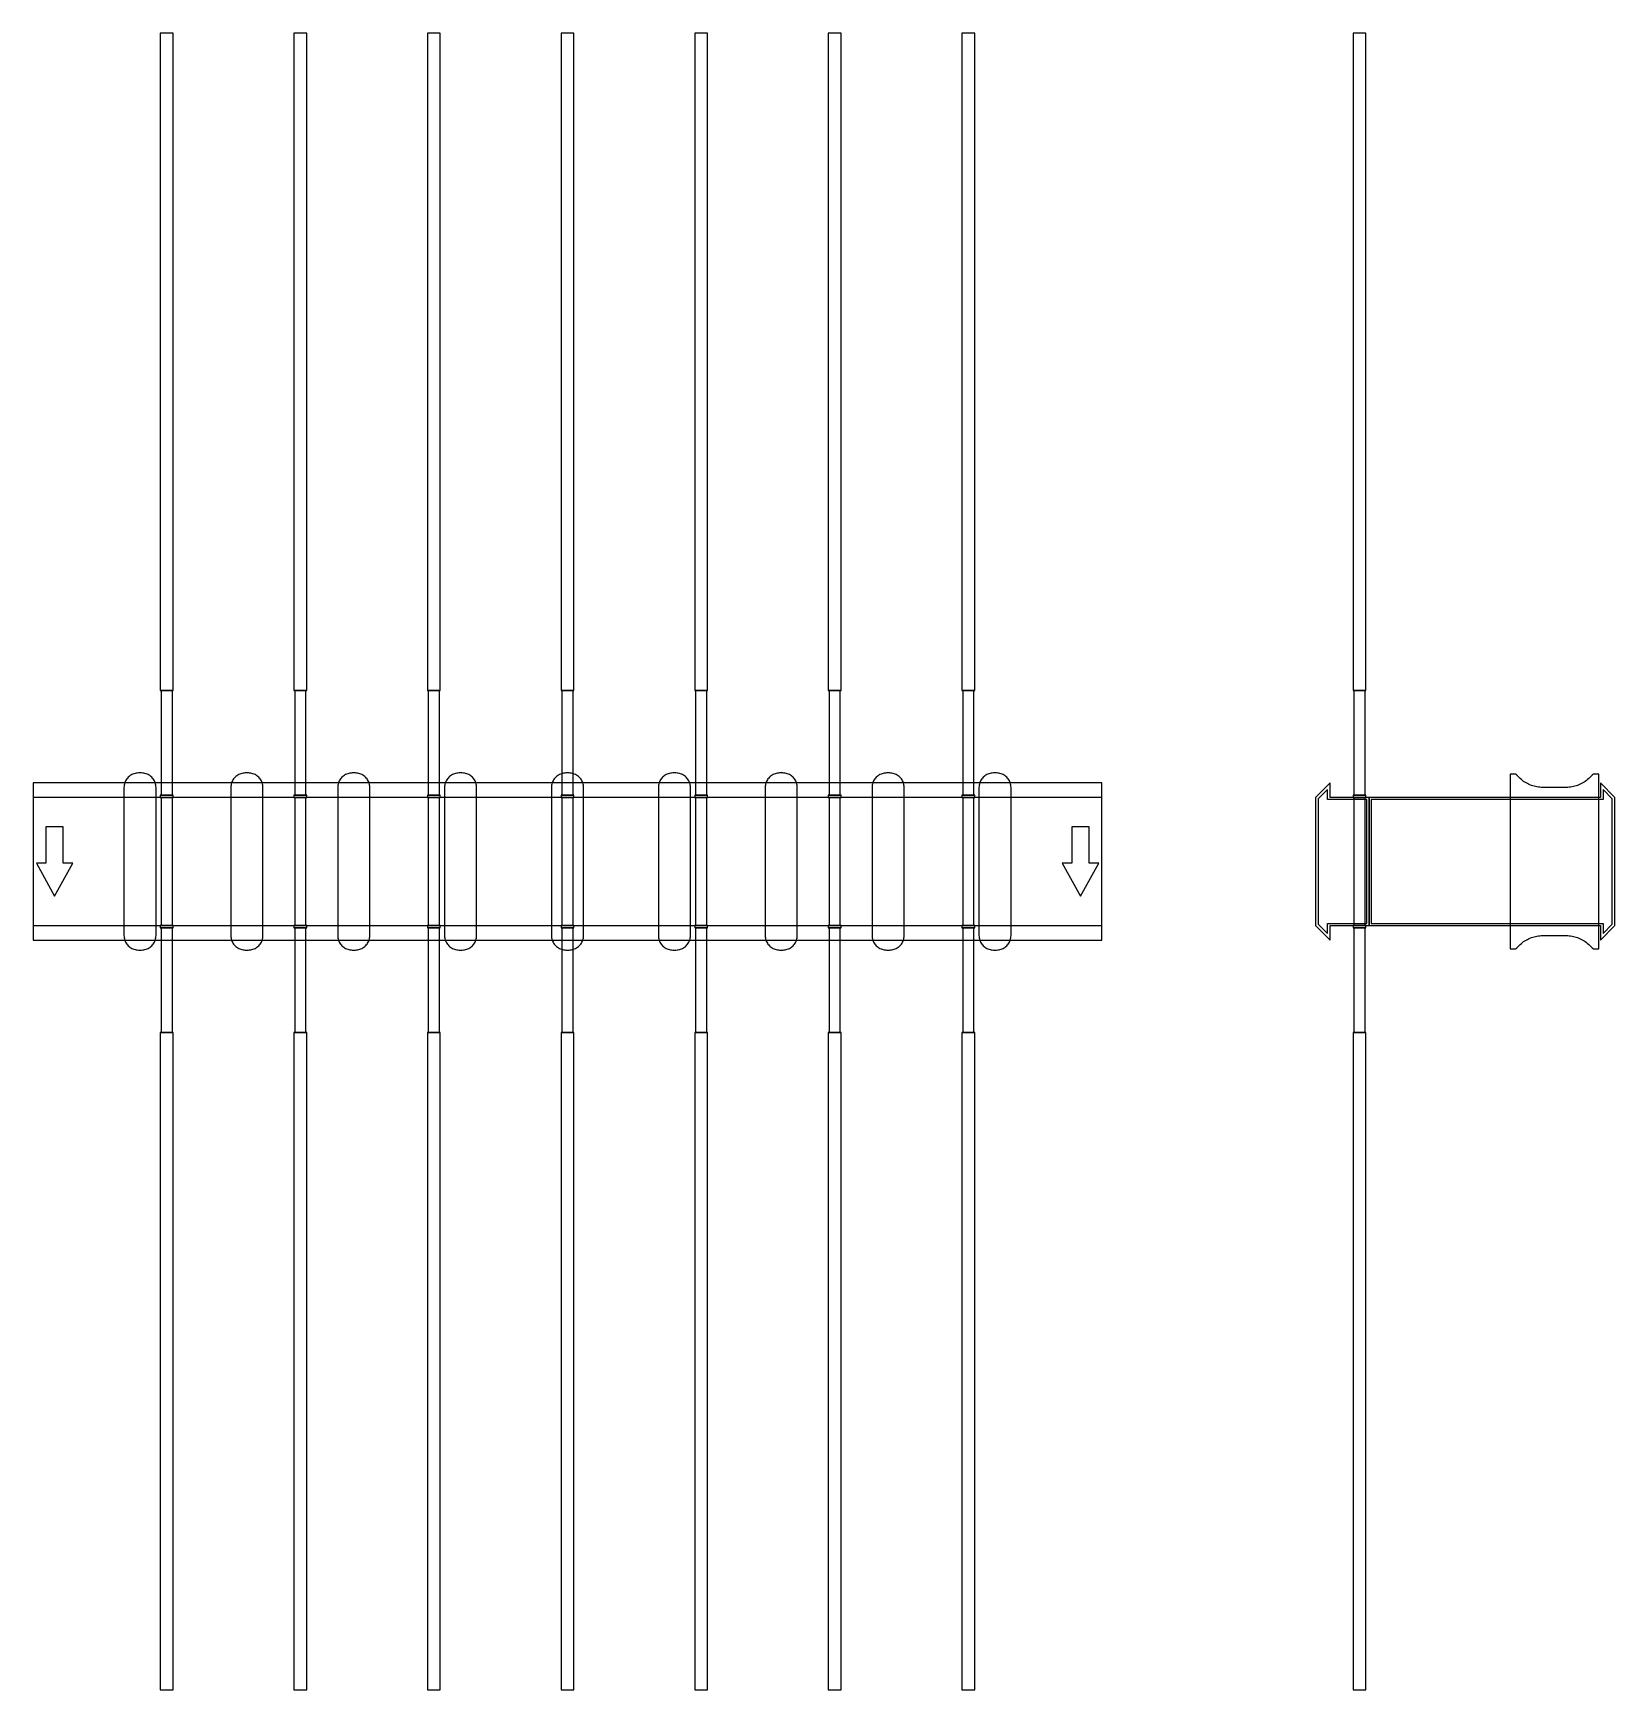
# Model space of a CAD drawing. Extents: x 0 to 1480, y -775 to 775.
import ezdxf

# ---------------------------------------------------------------- set-up
doc = ezdxf.new("R2010")
doc.units = 0
doc.layers.add('Halfen', color=7, linetype='CONTINUOUS')

msp = doc.modelspace()

# ---------------------------------------------------------------- linework, layer by layer
at = {"layer": 'Halfen', "color": 7}
for points in [[(131, 160), (131, 775), (119, 775), (119, 160)], [(256, 160), (256, 775), (244, 775), (244, 160)], [(381, 160), (381, 775), (369, 775), (369, 160)], [(506, 160), (506, 775), (494, 775), (494, 160)], [(631, 160), (631, 775), (619, 775), (619, 160)], [(756, 160), (756, 775), (744, 775), (744, 160)], [(881, 160), (881, 775), (869, 775), (869, 160)], [(1247, 160), (1247, 775), (1235, 775), (1235, 160)], [(130.25, 62), (130.25, 160), (119.75, 160), (119.75, 62)], [(255.25, 62), (255.25, 160), (244.75, 160), (244.75, 62)], [(380.25, 62), (380.25, 160), (369.75, 160), (369.75, 62)], [(505.25, 62), (505.25, 160), (494.75, 160), (494.75, 62)], [(630.25, 62), (630.25, 160), (619.75, 160), (619.75, 62)], [(755.25, 62), (755.25, 160), (744.75, 160), (744.75, 62)], [(880.25, 62), (880.25, 160), (869.75, 160), (869.75, 62)], [(1246.25, 62), (1246.25, 160), (1235.75, 160), (1235.75, 62)], [(115, -69.3), (115, -56.8), (115, 69.3), (114.958, 70.359), (114.834, 71.412), (114.627, 72.452), (114.339, 73.472), (113.972, 74.466), (113.529, 75.429), (113.011, 76.354), (112.422, 77.235), (111.765, 78.068), (111.046, 78.846), (110.268, 79.565), (109.435, 80.222), (108.554, 80.811), (107.629, 81.329), (106.666, 81.772), (105.672, 82.139), (104.652, 82.427), (103.612, 82.634), (102.559, 82.758), (101.5, 82.8), (98.5, 82.8), (97.441, 82.758), (96.388, 82.634), (95.348, 82.427), (94.328, 82.139), (93.334, 81.772), (92.371, 81.329), (91.446, 80.811), (90.565, 80.222), (89.732, 79.565), (88.954, 78.846), (88.235, 78.068), (87.578, 77.235), (86.989, 76.354), (86.471, 75.429), (86.028, 74.466), (85.661, 73.472), (85.373, 72.452), (85.166, 71.412), (85.042, 70.359), (85, 69.3), (85, -56.8), (85, -69.3), (85.042, -70.359), (85.166, -71.412), (85.373, -72.452), (85.661, -73.472), (86.028, -74.466), (86.471, -75.429), (86.989, -76.354), (87.578, -77.235), (88.235, -78.068), (88.954, -78.846), (89.732, -79.565), (90.565, -80.222), (91.446, -80.811), (92.371, -81.329), (93.334, -81.772), (94.328, -82.139), (95.348, -82.427), (96.388, -82.634), (97.441, -82.758), (98.5, -82.8), (101.5, -82.8), (102.559, -82.758), (103.612, -82.634), (104.652, -82.427), (105.672, -82.139), (106.666, -81.772), (107.629, -81.329), (108.554, -80.811), (109.435, -80.222), (110.268, -79.565), (111.046, -78.846), (111.765, -78.068), (112.422, -77.235), (113.011, -76.354), (113.529, -75.429), (113.972, -74.466), (114.339, -73.472), (114.627, -72.452), (114.834, -71.412), (114.958, -70.359), (115, -69.3)], [(215, -69.3), (215, -56.8), (215, 69.3), (214.958, 70.359), (214.834, 71.412), (214.627, 72.452), (214.339, 73.472), (213.972, 74.466), (213.529, 75.429), (213.011, 76.354), (212.422, 77.235), (211.765, 78.068), (211.046, 78.846), (210.268, 79.565), (209.435, 80.222), (208.554, 80.811), (207.629, 81.329), (206.666, 81.772), (205.672, 82.139), (204.652, 82.427), (203.612, 82.634), (202.559, 82.758), (201.5, 82.8), (198.5, 82.8), (197.441, 82.758), (196.388, 82.634), (195.348, 82.427), (194.328, 82.139), (193.334, 81.772), (192.371, 81.329), (191.446, 80.811), (190.565, 80.222), (189.732, 79.565), (188.954, 78.846), (188.235, 78.068), (187.578, 77.235), (186.989, 76.354), (186.471, 75.429), (186.028, 74.466), (185.661, 73.472), (185.373, 72.452), (185.166, 71.412), (185.042, 70.359), (185, 69.3), (185, -56.8), (185, -69.3), (185.042, -70.359), (185.166, -71.412), (185.373, -72.452), (185.661, -73.472), (186.028, -74.466), (186.471, -75.429), (186.989, -76.354), (187.578, -77.235), (188.235, -78.068), (188.954, -78.846), (189.732, -79.565), (190.565, -80.222), (191.446, -80.811), (192.371, -81.329), (193.334, -81.772), (194.328, -82.139), (195.348, -82.427), (196.388, -82.634), (197.441, -82.758), (198.5, -82.8), (201.5, -82.8), (202.559, -82.758), (203.612, -82.634), (204.652, -82.427), (205.672, -82.139), (206.666, -81.772), (207.629, -81.329), (208.554, -80.811), (209.435, -80.222), (210.268, -79.565), (211.046, -78.846), (211.765, -78.068), (212.422, -77.235), (213.011, -76.354), (213.529, -75.429), (213.972, -74.466), (214.339, -73.472), (214.627, -72.452), (214.834, -71.412), (214.958, -70.359), (215, -69.3)], [(315, -69.3), (315, -56.8), (315, 69.3), (314.958, 70.359), (314.834, 71.412), (314.627, 72.452), (314.339, 73.472), (313.972, 74.466), (313.529, 75.429), (313.011, 76.354), (312.422, 77.235), (311.765, 78.068), (311.046, 78.846), (310.268, 79.565), (309.435, 80.222), (308.554, 80.811), (307.629, 81.329), (306.666, 81.772), (305.672, 82.139), (304.652, 82.427), (303.612, 82.634), (302.559, 82.758), (301.5, 82.8), (298.5, 82.8), (297.441, 82.758), (296.388, 82.634), (295.348, 82.427), (294.328, 82.139), (293.334, 81.772), (292.371, 81.329), (291.446, 80.811), (290.565, 80.222), (289.732, 79.565), (288.954, 78.846), (288.235, 78.068), (287.578, 77.235), (286.989, 76.354), (286.471, 75.429), (286.028, 74.466), (285.661, 73.472), (285.373, 72.452), (285.166, 71.412), (285.042, 70.359), (285, 69.3), (285, -56.8), (285, -69.3), (285.042, -70.359), (285.166, -71.412), (285.373, -72.452), (285.661, -73.472), (286.028, -74.466), (286.471, -75.429), (286.989, -76.354), (287.578, -77.235), (288.235, -78.068), (288.954, -78.846), (289.732, -79.565), (290.565, -80.222), (291.446, -80.811), (292.371, -81.329), (293.334, -81.772), (294.328, -82.139), (295.348, -82.427), (296.388, -82.634), (297.441, -82.758), (298.5, -82.8), (301.5, -82.8), (302.559, -82.758), (303.612, -82.634), (304.652, -82.427), (305.672, -82.139), (306.666, -81.772), (307.629, -81.329), (308.554, -80.811), (309.435, -80.222), (310.268, -79.565), (311.046, -78.846), (311.765, -78.068), (312.422, -77.235), (313.011, -76.354), (313.529, -75.429), (313.972, -74.466), (314.339, -73.472), (314.627, -72.452), (314.834, -71.412), (314.958, -70.359), (315, -69.3)], [(415, -69.3), (415, -56.8), (415, 69.3), (414.958, 70.359), (414.834, 71.412), (414.627, 72.452), (414.339, 73.472), (413.972, 74.466), (413.529, 75.429), (413.011, 76.354), (412.422, 77.235), (411.765, 78.068), (411.046, 78.846), (410.268, 79.565), (409.435, 80.222), (408.554, 80.811), (407.629, 81.329), (406.666, 81.772), (405.672, 82.139), (404.652, 82.427), (403.612, 82.634), (402.559, 82.758), (401.5, 82.8), (398.5, 82.8), (397.441, 82.758), (396.388, 82.634), (395.348, 82.427), (394.328, 82.139), (393.334, 81.772), (392.371, 81.329), (391.446, 80.811), (390.565, 80.222), (389.732, 79.565), (388.954, 78.846), (388.235, 78.068), (387.578, 77.235), (386.989, 76.354), (386.471, 75.429), (386.028, 74.466), (385.661, 73.472), (385.373, 72.452), (385.166, 71.412), (385.042, 70.359), (385, 69.3), (385, -56.8), (385, -69.3), (385.042, -70.359), (385.166, -71.412), (385.373, -72.452), (385.661, -73.472), (386.028, -74.466), (386.471, -75.429), (386.989, -76.354), (387.578, -77.235), (388.235, -78.068), (388.954, -78.846), (389.732, -79.565), (390.565, -80.222), (391.446, -80.811), (392.371, -81.329), (393.334, -81.772), (394.328, -82.139), (395.348, -82.427), (396.388, -82.634), (397.441, -82.758), (398.5, -82.8), (401.5, -82.8), (402.559, -82.758), (403.612, -82.634), (404.652, -82.427), (405.672, -82.139), (406.666, -81.772), (407.629, -81.329), (408.554, -80.811), (409.435, -80.222), (410.268, -79.565), (411.046, -78.846), (411.765, -78.068), (412.422, -77.235), (413.011, -76.354), (413.529, -75.429), (413.972, -74.466), (414.339, -73.472), (414.627, -72.452), (414.834, -71.412), (414.958, -70.359), (415, -69.3)], [(515, -69.3), (515, -56.8), (515, 69.3), (514.958, 70.359), (514.834, 71.412), (514.627, 72.452), (514.339, 73.472), (513.972, 74.466), (513.529, 75.429), (513.011, 76.354), (512.422, 77.235), (511.765, 78.068), (511.046, 78.846), (510.268, 79.565), (509.435, 80.222), (508.554, 80.811), (507.629, 81.329), (506.666, 81.772), (505.672, 82.139), (504.652, 82.427), (503.612, 82.634), (502.559, 82.758), (501.5, 82.8), (498.5, 82.8), (497.441, 82.758), (496.388, 82.634), (495.348, 82.427), (494.328, 82.139), (493.334, 81.772), (492.371, 81.329), (491.446, 80.811), (490.565, 80.222), (489.732, 79.565), (488.954, 78.846), (488.235, 78.068), (487.578, 77.235), (486.989, 76.354), (486.471, 75.429), (486.028, 74.466), (485.661, 73.472), (485.373, 72.452), (485.166, 71.412), (485.042, 70.359), (485, 69.3), (485, -56.8), (485, -69.3), (485.042, -70.359), (485.166, -71.412), (485.373, -72.452), (485.661, -73.472), (486.028, -74.466), (486.471, -75.429), (486.989, -76.354), (487.578, -77.235), (488.235, -78.068), (488.954, -78.846), (489.732, -79.565), (490.565, -80.222), (491.446, -80.811), (492.371, -81.329), (493.334, -81.772), (494.328, -82.139), (495.348, -82.427), (496.388, -82.634), (497.441, -82.758), (498.5, -82.8), (501.5, -82.8), (502.559, -82.758), (503.612, -82.634), (504.652, -82.427), (505.672, -82.139), (506.666, -81.772), (507.629, -81.329), (508.554, -80.811), (509.435, -80.222), (510.268, -79.565), (511.046, -78.846), (511.765, -78.068), (512.422, -77.235), (513.011, -76.354), (513.529, -75.429), (513.972, -74.466), (514.339, -73.472), (514.627, -72.452), (514.834, -71.412), (514.958, -70.359), (515, -69.3)], [(615, -69.3), (615, -56.8), (615, 69.3), (614.958, 70.359), (614.834, 71.412), (614.627, 72.452), (614.339, 73.472), (613.972, 74.466), (613.529, 75.429), (613.011, 76.354), (612.422, 77.235), (611.765, 78.068), (611.046, 78.846), (610.268, 79.565), (609.435, 80.222), (608.554, 80.811), (607.629, 81.329), (606.666, 81.772), (605.672, 82.139), (604.652, 82.427), (603.612, 82.634), (602.559, 82.758), (601.5, 82.8), (598.5, 82.8), (597.441, 82.758), (596.388, 82.634), (595.348, 82.427), (594.328, 82.139), (593.334, 81.772), (592.371, 81.329), (591.446, 80.811), (590.565, 80.222), (589.732, 79.565), (588.954, 78.846), (588.235, 78.068), (587.578, 77.235), (586.989, 76.354), (586.471, 75.429), (586.028, 74.466), (585.661, 73.472), (585.373, 72.452), (585.166, 71.412), (585.042, 70.359), (585, 69.3), (585, -56.8), (585, -69.3), (585.042, -70.359), (585.166, -71.412), (585.373, -72.452), (585.661, -73.472), (586.028, -74.466), (586.471, -75.429), (586.989, -76.354), (587.578, -77.235), (588.235, -78.068), (588.954, -78.846), (589.732, -79.565), (590.565, -80.222), (591.446, -80.811), (592.371, -81.329), (593.334, -81.772), (594.328, -82.139), (595.348, -82.427), (596.388, -82.634), (597.441, -82.758), (598.5, -82.8), (601.5, -82.8), (602.559, -82.758), (603.612, -82.634), (604.652, -82.427), (605.672, -82.139), (606.666, -81.772), (607.629, -81.329), (608.554, -80.811), (609.435, -80.222), (610.268, -79.565), (611.046, -78.846), (611.765, -78.068), (612.422, -77.235), (613.011, -76.354), (613.529, -75.429), (613.972, -74.466), (614.339, -73.472), (614.627, -72.452), (614.834, -71.412), (614.958, -70.359), (615, -69.3)], [(715, -69.3), (715, -56.8), (715, 69.3), (714.958, 70.359), (714.834, 71.412), (714.627, 72.452), (714.339, 73.472), (713.972, 74.466), (713.529, 75.429), (713.011, 76.354), (712.422, 77.235), (711.765, 78.068), (711.046, 78.846), (710.268, 79.565), (709.435, 80.222), (708.554, 80.811), (707.629, 81.329), (706.666, 81.772), (705.672, 82.139), (704.652, 82.427), (703.612, 82.634), (702.559, 82.758), (701.5, 82.8), (698.5, 82.8), (697.441, 82.758), (696.388, 82.634), (695.348, 82.427), (694.328, 82.139), (693.334, 81.772), (692.371, 81.329), (691.446, 80.811), (690.565, 80.222), (689.732, 79.565), (688.954, 78.846), (688.235, 78.068), (687.578, 77.235), (686.989, 76.354), (686.471, 75.429), (686.028, 74.466), (685.661, 73.472), (685.373, 72.452), (685.166, 71.412), (685.042, 70.359), (685, 69.3), (685, -56.8), (685, -69.3), (685.042, -70.359), (685.166, -71.412), (685.373, -72.452), (685.661, -73.472), (686.028, -74.466), (686.471, -75.429), (686.989, -76.354), (687.578, -77.235), (688.235, -78.068), (688.954, -78.846), (689.732, -79.565), (690.565, -80.222), (691.446, -80.811), (692.371, -81.329), (693.334, -81.772), (694.328, -82.139), (695.348, -82.427), (696.388, -82.634), (697.441, -82.758), (698.5, -82.8), (701.5, -82.8), (702.559, -82.758), (703.612, -82.634), (704.652, -82.427), (705.672, -82.139), (706.666, -81.772), (707.629, -81.329), (708.554, -80.811), (709.435, -80.222), (710.268, -79.565), (711.046, -78.846), (711.765, -78.068), (712.422, -77.235), (713.011, -76.354), (713.529, -75.429), (713.972, -74.466), (714.339, -73.472), (714.627, -72.452), (714.834, -71.412), (714.958, -70.359), (715, -69.3)], [(815, -69.3), (815, -56.8), (815, 69.3), (814.958, 70.359), (814.834, 71.412), (814.627, 72.452), (814.339, 73.472), (813.972, 74.466), (813.529, 75.429), (813.011, 76.354), (812.422, 77.235), (811.765, 78.068), (811.046, 78.846), (810.268, 79.565), (809.435, 80.222), (808.554, 80.811), (807.629, 81.329), (806.666, 81.772), (805.672, 82.139), (804.652, 82.427), (803.612, 82.634), (802.559, 82.758), (801.5, 82.8), (798.5, 82.8), (797.441, 82.758), (796.388, 82.634), (795.348, 82.427), (794.328, 82.139), (793.334, 81.772), (792.371, 81.329), (791.446, 80.811), (790.565, 80.222), (789.732, 79.565), (788.954, 78.846), (788.235, 78.068), (787.578, 77.235), (786.989, 76.354), (786.471, 75.429), (786.028, 74.466), (785.661, 73.472), (785.373, 72.452), (785.166, 71.412), (785.042, 70.359), (785, 69.3), (785, -56.8), (785, -69.3), (785.042, -70.359), (785.166, -71.412), (785.373, -72.452), (785.661, -73.472), (786.028, -74.466), (786.471, -75.429), (786.989, -76.354), (787.578, -77.235), (788.235, -78.068), (788.954, -78.846), (789.732, -79.565), (790.565, -80.222), (791.446, -80.811), (792.371, -81.329), (793.334, -81.772), (794.328, -82.139), (795.348, -82.427), (796.388, -82.634), (797.441, -82.758), (798.5, -82.8), (801.5, -82.8), (802.559, -82.758), (803.612, -82.634), (804.652, -82.427), (805.672, -82.139), (806.666, -81.772), (807.629, -81.329), (808.554, -80.811), (809.435, -80.222), (810.268, -79.565), (811.046, -78.846), (811.765, -78.068), (812.422, -77.235), (813.011, -76.354), (813.529, -75.429), (813.972, -74.466), (814.339, -73.472), (814.627, -72.452), (814.834, -71.412), (814.958, -70.359), (815, -69.3)], [(915, -69.3), (915, -56.8), (915, 69.3), (914.958, 70.359), (914.834, 71.412), (914.627, 72.452), (914.339, 73.472), (913.972, 74.466), (913.529, 75.429), (913.011, 76.354), (912.422, 77.235), (911.765, 78.068), (911.046, 78.846), (910.268, 79.565), (909.435, 80.222), (908.554, 80.811), (907.629, 81.329), (906.666, 81.772), (905.672, 82.139), (904.652, 82.427), (903.612, 82.634), (902.559, 82.758), (901.5, 82.8), (898.5, 82.8), (897.441, 82.758), (896.388, 82.634), (895.348, 82.427), (894.328, 82.139), (893.334, 81.772), (892.371, 81.329), (891.446, 80.811), (890.565, 80.222), (889.732, 79.565), (888.954, 78.846), (888.235, 78.068), (887.578, 77.235), (886.989, 76.354), (886.471, 75.429), (886.028, 74.466), (885.661, 73.472), (885.373, 72.452), (885.166, 71.412), (885.042, 70.359), (885, 69.3), (885, -56.8), (885, -69.3), (885.042, -70.359), (885.166, -71.412), (885.373, -72.452), (885.661, -73.472), (886.028, -74.466), (886.471, -75.429), (886.989, -76.354), (887.578, -77.235), (888.235, -78.068), (888.954, -78.846), (889.732, -79.565), (890.565, -80.222), (891.446, -80.811), (892.371, -81.329), (893.334, -81.772), (894.328, -82.139), (895.348, -82.427), (896.388, -82.634), (897.441, -82.758), (898.5, -82.8), (901.5, -82.8), (902.559, -82.758), (903.612, -82.634), (904.652, -82.427), (905.672, -82.139), (906.666, -81.772), (907.629, -81.329), (908.554, -80.811), (909.435, -80.222), (910.268, -79.565), (911.046, -78.846), (911.765, -78.068), (912.422, -77.235), (913.011, -76.354), (913.529, -75.429), (913.972, -74.466), (914.339, -73.472), (914.627, -72.452), (914.834, -71.412), (914.958, -70.359), (915, -69.3)], [(1465, -81.8), (1465, 81.8), (1461, 81.8), (1460.846, 81.797), (1460.691, 81.786), (1460.538, 81.769), (1460.385, 81.746), (1460.234, 81.715), (1460.084, 81.678), (1459.936, 81.634), (1459.789, 81.584), (1459.646, 81.527), (1459.505, 81.464), (1459.366, 81.395), (1459.231, 81.32), (1459.1, 81.239), (1458.972, 81.153), (1458.848, 81.06), (1458.728, 80.963), (1458.613, 80.86), (1458.502, 80.752), (1458.397, 80.639), (1458.296, 80.522), (1457.41, 79.491), (1456.479, 78.5), (1455.505, 77.551), (1454.491, 76.646), (1453.437, 75.787), (1452.347, 74.975), (1451.222, 74.211), (1450.064, 73.499), (1448.876, 72.838), (1447.66, 72.23), (1446.418, 71.676), (1445.153, 71.178), (1443.867, 70.736), (1442.563, 70.351), (1441.243, 70.024), (1439.911, 69.756), (1438.567, 69.547), (1437.216, 69.397), (1435.859, 69.307), (1434.5, 69.277), (1412.5, 69.277), (1411.141, 69.307), (1409.784, 69.397), (1408.433, 69.547), (1407.089, 69.756), (1405.757, 70.024), (1404.437, 70.351), (1403.133, 70.736), (1401.847, 71.178), (1400.582, 71.676), (1399.34, 72.23), (1398.124, 72.838), (1396.936, 73.499), (1395.778, 74.211), (1394.653, 74.975), (1393.563, 75.787), (1392.509, 76.646), (1391.495, 77.551), (1390.521, 78.5), (1389.59, 79.491), (1388.704, 80.522), (1388.603, 80.639), (1388.498, 80.752), (1388.387, 80.86), (1388.272, 80.963), (1388.152, 81.06), (1388.028, 81.153), (1387.9, 81.239), (1387.769, 81.32), (1387.634, 81.395), (1387.495, 81.464), (1387.354, 81.527), (1387.211, 81.584), (1387.064, 81.634), (1386.916, 81.678), (1386.766, 81.715), (1386.615, 81.746), (1386.462, 81.769), (1386.309, 81.786), (1386.154, 81.797), (1386, 81.8), (1382, 81.8), (1382, -81.8), (1386, -81.8), (1386.154, -81.797), (1386.309, -81.786), (1386.462, -81.769), (1386.615, -81.746), (1386.766, -81.715), (1386.916, -81.678), (1387.064, -81.634), (1387.211, -81.584), (1387.354, -81.527), (1387.495, -81.464), (1387.634, -81.395), (1387.769, -81.32), (1387.9, -81.239), (1388.028, -81.153), (1388.152, -81.06), (1388.272, -80.963), (1388.387, -80.86), (1388.498, -80.752), (1388.603, -80.639), (1388.704, -80.522), (1389.59, -79.491), (1390.521, -78.5), (1391.495, -77.551), (1392.509, -76.646), (1393.563, -75.787), (1394.653, -74.975), (1395.778, -74.211), (1396.936, -73.499), (1398.124, -72.838), (1399.34, -72.23), (1400.582, -71.676), (1401.847, -71.178), (1403.133, -70.736), (1404.437, -70.351), (1405.757, -70.024), (1407.089, -69.756), (1408.433, -69.547), (1409.784, -69.397), (1411.141, -69.307), (1412.5, -69.277), (1434.5, -69.277), (1435.859, -69.307), (1437.216, -69.397), (1438.567, -69.547), (1439.911, -69.756), (1441.243, -70.024), (1442.563, -70.351), (1443.867, -70.736), (1445.153, -71.178), (1446.418, -71.676), (1447.66, -72.23), (1448.876, -72.838), (1450.064, -73.499), (1451.222, -74.211), (1452.347, -74.975), (1453.437, -75.787), (1454.491, -76.646), (1455.505, -77.551), (1456.479, -78.5), (1457.41, -79.491), (1458.296, -80.522), (1458.397, -80.639), (1458.502, -80.752), (1458.613, -80.86), (1458.728, -80.963), (1458.848, -81.06), (1458.972, -81.153), (1459.1, -81.239), (1459.231, -81.32), (1459.366, -81.395), (1459.505, -81.464), (1459.646, -81.527), (1459.789, -81.584), (1459.936, -81.634), (1460.084, -81.678), (1460.234, -81.715), (1460.385, -81.746), (1460.538, -81.769), (1460.691, -81.786), (1460.846, -81.797), (1461, -81.8)], [(0, -73.5), (1000, -73.5), (1000, 73.5), (0, 73.5)], [(131, 60), (131, 62), (119, 62), (119, 60)], [(256, 60), (256, 62), (244, 62), (244, 60)], [(381, 60), (381, 62), (369, 62), (369, 60)], [(506, 60), (506, 62), (494, 62), (494, 60)], [(631, 60), (631, 62), (619, 62), (619, 60)], [(756, 60), (756, 62), (744, 62), (744, 60)], [(881, 60), (881, 62), (869, 62), (869, 60)], [(1250, -60), (1250, 60), (1213.5, 60), (1213.5, 73.5), (1200, 60), (1200, -60), (1213.5, -73.5), (1213.5, -60)], [(1248, -58), (1248, 58), (1211, 58), (1211, 67.25), (1202.5, 58.75), (1202.5, -58.75), (1211, -67.25), (1211, -58)], [(1247, 60), (1247, 62), (1235, 62), (1235, 60)], [(1480, -60), (1480, 60), (1466.5, 73.5), (1466.5, 60), (1250, 60), (1250, -60), (1466.5, -60), (1466.5, -73.5)], [(1477.5, -58.75), (1477.5, 58.75), (1469, 67.25), (1469, 58), (1252, 58), (1252, -58), (1469, -58), (1469, -67.25)], [(0, -60), (1000, -60), (1000, 60), (0, 60)], [(130.25, -60), (130.25, 60), (119.75, 60), (119.75, -60)], [(255.25, -60), (255.25, 60), (244.75, 60), (244.75, -60)], [(380.25, -60), (380.25, 60), (369.75, 60), (369.75, -60)], [(505.25, -60), (505.25, 60), (494.75, 60), (494.75, -60)], [(630.25, -60), (630.25, 60), (619.75, 60), (619.75, -60)], [(755.25, -60), (755.25, 60), (744.75, 60), (744.75, -60)], [(880.25, -60), (880.25, 60), (869.75, 60), (869.75, -60)], [(1246.25, -60), (1246.25, 60), (1235.75, 60), (1235.75, -60)], [(20, -32.5), (37, -1.5), (28, -1.5), (28, 32.5), (12, 32.5), (12, -1.5), (3, -1.5)], [(980, -32.5), (997, -1.5), (988, -1.5), (988, 32.5), (972, 32.5), (972, -1.5), (963, -1.5)], [(131, -62), (131, -60), (119, -60), (119, -62)], [(130.25, -160), (130.25, -62), (119.75, -62), (119.75, -160)], [(256, -62), (256, -60), (244, -60), (244, -62)], [(255.25, -160), (255.25, -62), (244.75, -62), (244.75, -160)], [(381, -62), (381, -60), (369, -60), (369, -62)], [(380.25, -160), (380.25, -62), (369.75, -62), (369.75, -160)], [(506, -62), (506, -60), (494, -60), (494, -62)], [(505.25, -160), (505.25, -62), (494.75, -62), (494.75, -160)], [(631, -62), (631, -60), (619, -60), (619, -62)], [(630.25, -160), (630.25, -62), (619.75, -62), (619.75, -160)], [(756, -62), (756, -60), (744, -60), (744, -62)], [(755.25, -160), (755.25, -62), (744.75, -62), (744.75, -160)], [(881, -62), (881, -60), (869, -60), (869, -62)], [(880.25, -160), (880.25, -62), (869.75, -62), (869.75, -160)], [(1247, -62), (1247, -60), (1235, -60), (1235, -62)], [(1246.25, -160), (1246.25, -62), (1235.75, -62), (1235.75, -160)], [(131, -775), (131, -160), (119, -160), (119, -775)], [(256, -775), (256, -160), (244, -160), (244, -775)], [(381, -775), (381, -160), (369, -160), (369, -775)], [(506, -775), (506, -160), (494, -160), (494, -775)], [(631, -775), (631, -160), (619, -160), (619, -775)], [(756, -775), (756, -160), (744, -160), (744, -775)], [(881, -775), (881, -160), (869, -160), (869, -775)], [(1247, -775), (1247, -160), (1235, -160), (1235, -775)]]:
    msp.add_lwpolyline(points, close=True, dxfattribs=at)

doc.saveas('drawing.dxf')
